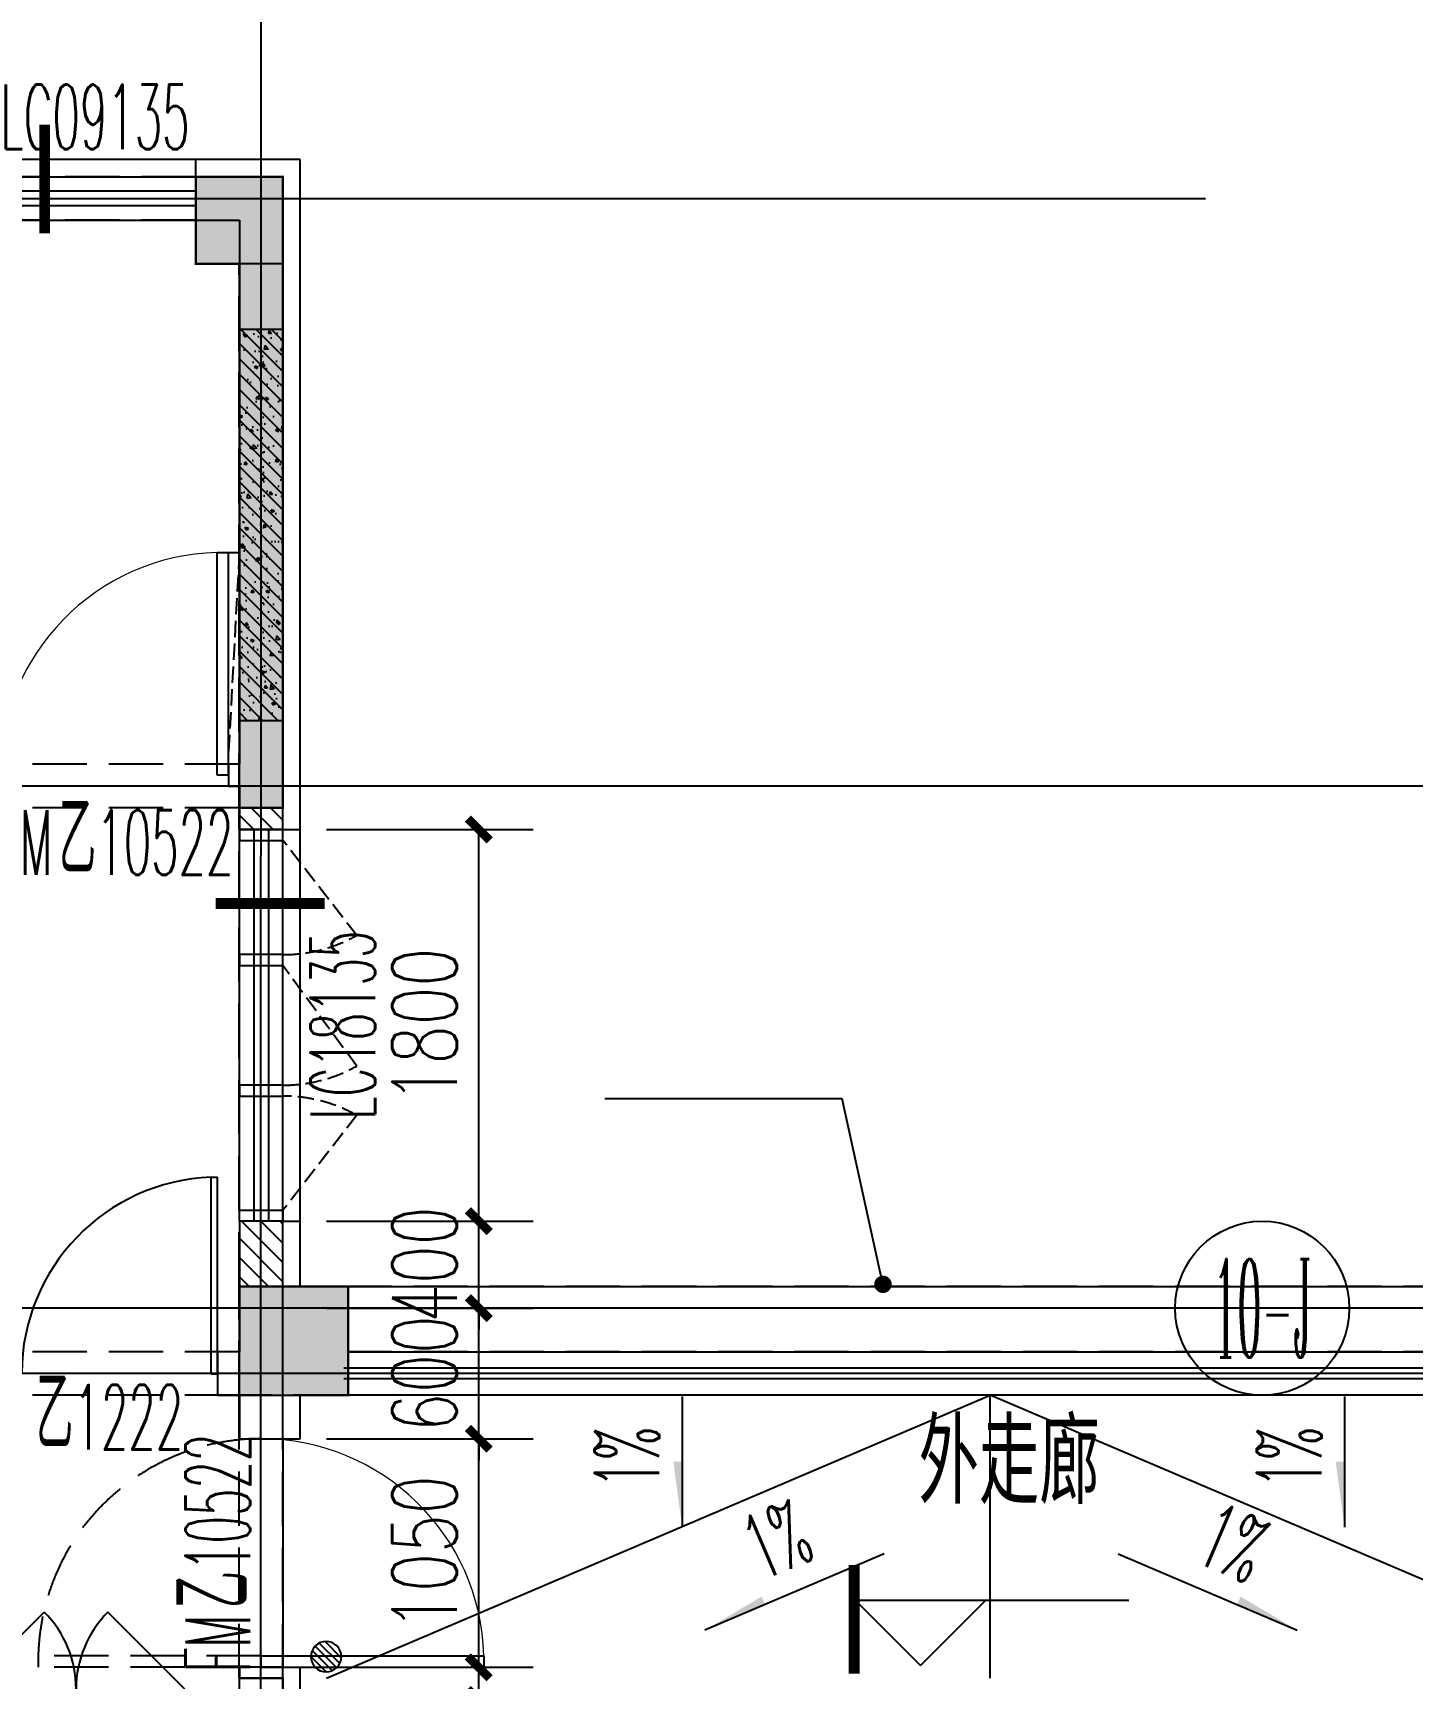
# Model space of a CAD drawing. Header units: millimetres. Extents: x 815519 to 890079, y 147095 to 251022.
# Drawn here: x 864531 to 870868, y 163096 to 170657 of the extents above; entities that cross this region are included whole.
import ezdxf
from ezdxf.enums import TextEntityAlignment as Align

# ---------------------------------------------------------------- set-up
doc = ezdxf.new("R2010")
doc.units = ezdxf.units.MM
doc.header["$LTSCALE"] = 1000
doc.linetypes.add('DASH', pattern=[0.35, 0.25, -0.1])
doc.linetypes.add('DOTE', pattern=[61.468, 50.8, -5.08, 0.508, -5.08])
doc.layers.get('Defpoints').update_dxf_attribs({"color": 1})
for name, color, linetype in [('A-WIND（门窗）', 155, 'Continuous'), ('AXIS', 3, 'Continuous'), ('AXIS_TEXT', 7, 'Continuous'), ('COLUMN', 9, 'Continuous'), ('DIM_ELEV', 3, 'Continuous'), ('DIM_IDEN', 3, 'Continuous'), ('DIM_LEAD', 3, 'Continuous'), ('DIM_SYMB', 3, 'Continuous'), ('DOOR_FIRE', 4, 'Continuous'), ('DOOR_FIRE_TEXT', 7, 'Continuous'), ('EQUIP_地漏', 7, 'Continuous'), ('EQUIP_消火栓', 7, 'Continuous'), ('HANDRAIL', 3, 'Continuous'), ('PC_预制外墙', 11, 'Continuous'), ('PC_预制外墙填充', 252, 'Continuous'), ('PUB_DIM', 3, 'Continuous'), ('PUB_HATCH', 8, 'Continuous'), ('PUB_TEXT', 7, 'Continuous'), ('SURFACE', 6, 'Continuous'), ('VPIPE-消防', 1, 'Continuous'), ('WALL', 2, 'Continuous'), ('WINDOW', 4, 'Continuous'), ('WINDOW_TEXT', 7, 'Continuous'), ('屋面索引', 6, 'Continuous'), ('总内隔墙', 30, 'Continuous'), ('柱', 2, 'Continuous'), ('梁虚线', 134, 'DASH'), ('看线', 163, 'Continuous'), ('砼墙', 3, 'Continuous'), ('面积框', 6, 'Continuous')]:
    doc.layers.add(name, color=color, linetype=linetype)
doc.layers.add('DOTE', color=1, linetype='DOTE', plot=False)
doc.styles.add('_TCH_AXIS', font='COMPLEX', dxfattribs={"bigfont": 'GBCBIG'})
doc.styles.add('_TCH_DIM', font='SIMPLEX.shx', dxfattribs={"width": 0.71, "bigfont": 'GBCBIG.shx'})
doc.styles.add('_TCH_DIM_T3', font='SIMPLEX.shx', dxfattribs={"width": 0.7, "bigfont": 'GBCBIG.shx'})
doc.styles.add('_TCH_LABEL', font='COMPLEX', dxfattribs={"bigfont": 'GBCBIG'})
doc.styles.add('_TCH_WINDOW', font='SIMPLEX', dxfattribs={"height": 3.5, "bigfont": 'GBCBIG'})
doc.styles.add('COMPLEX', font='COMPLEX')
doc.dimstyles.new('_TCH_ARCH&&100', dxfattribs={"dimtxt": 297.5, "dimasz": 100, "dimexe": 250, "dimexo": 300, "dimgap": 100, "dimtad": 1, "dimdec": 0, "dimzin": 0, "dimdsep": 46, "dimtxsty": '_TCH_DIM_T3', "dimblk": 'ARCHTICK', "dimcen": 0.09, "dimclrt": 7, "dimazin": 2, "dimtfac": 1, "dimtdec": 0, "dimtix": 1, "dimtmove": 2, "dimatfit": 3, "dimfxl": 1, "dimtolj": 1, "dimtzin": 0, "dimarcsym": 0})

# ---------------------------------------------------------------- blocks, each defined once
blk = doc.blocks.new('_AXISO')
blk.add_circle((0, 0), 0.5)
at = {"layer": 'AXIS_TEXT', "style": 'COMPLEX', "width": 1.041667}
blk.add_attdef('A', text='', height=0.56, dxfattribs=at).set_placement((-0.25, -0.28), (0.25, -0.28), align=Align.FIT)
blk = doc.blocks.new('10#标准层轴网')
at = {"layer": 'AXIS'}
blk.add_line((-317073.1, 356750), (-319373.1, 356750), dxfattribs=at)
at = {"layer": 'DOTE'}
for p, q in [((-324373.7, 354150), (-324373.1, 365950)), ((-370833.1, 361850), (-303473.1, 361850)), ((-303473.1, 359150), (-329473.1, 359150)), ((-311973.1, 356750), (-329473.1, 356750)), ((-303473.1, 356450), (-330273.1, 356450))]:
    blk.add_line(p, q, dxfattribs=at)
at = {"layer": 'AXIS'}
ref = blk.add_blockref('_AXISO', (-319773.1, 356750), dxfattribs=dict(at, xscale=800, yscale=800, zscale=800))
ref.add_attrib('A', '10-J', dxfattribs={"layer": 'AXIS_TEXT', "height": 452.55, "style": '_TCH_AXIS', "width": 0.291667}).set_placement((-319999.3, 356523.7), (-319546.8, 356523.7), align=Align.FIT)
blk = doc.blocks.new('$DorLib2D$00000001')
for p, q in [((0.45, 0.975), (0.5, 0.975)), ((0.45, 0), (0.45, 0.975)), ((0.5, 0), (0.5, 0.975)), ((0.5, 0), (0.45, 0))]:
    blk.add_line(p, q)
at = {"lineweight": 13}
blk.add_arc((0.475, 0), 0.975, 91.46928, 180, dxfattribs=at)
blk = doc.blocks.new('$TCHSYS$WIN2D')
for p, q in [((-0.5, 0.5), (0.5, 0.5)), ((0.5, 0.1667), (-0.5, 0.1667)), ((0.5, -0.1667), (-0.5, -0.1667)), ((-0.5, -0.5), (0.5, -0.5))]:
    blk.add_line(p, q)
blk = doc.blocks.new('$DorLib2D$00000225')
at = {"color": 0}
for p, q in [((0.475, -0.0014), (0.475, 0.7521)), ((0.475, 0.7521), (0.5, 0.7521)), ((0.5, -0.0014), (0.5, 0.7521)), ((-0.5, 0), (-0.5, 0.252)), ((-0.475, 0.252), (-0.5, 0.252)), ((-0.475, 0), (-0.475, 0.252)), ((-0.475, 0), (-0.5, 0)), ((0.475, -0.0014), (0.5, -0.0014))]:
    blk.add_line(p, q, dxfattribs=at)
for centre, radius, start, end in [((0.5046, -0.0019), 0.7546, 92.24927, 179.72377), ((-0.5008, 0.0026), 0.2508, 359.78987, 84.09744)]:
    blk.add_arc(centre, radius, start, end, dxfattribs=at)
blk = doc.blocks.new('$DorLib2D$00000116')
at = {"color": 0}
for p, q in [((-0.5, 0), (-0.1464, 0.3536)), ((0.5, 0), (0.1464, 0.3536))]:
    blk.add_line(p, q, dxfattribs=at)
for centre, start, end in [((-0.5, 0), 0, 45), ((0.5, 0), 135, 180)]:
    blk.add_arc(centre, 0.5, start, end, dxfattribs=at)
blk = doc.blocks.new('10#-2单元-3C左侧楼梯间')
at = {"layer": 'A-WIND（门窗）', "linetype": 'DASH', "ltscale": 0.3}
for p, q in [((-196730.9, 484912.6), (-197070, 485350)), ((-196730.9, 484312.6), (-197070, 484775)), ((-196730.9, 484087.4), (-197070, 483650))]:
    blk.add_line(p, q, dxfattribs=at)
at = {"layer": 'A-WIND（门窗）'}
for points in [[(-197070, 485400), (-197270, 485400), (-197270, 485350), (-197070, 485350)], [(-197070, 484825), (-197270, 484825), (-197270, 484775), (-197070, 484775)], [(-197070, 484225), (-197270, 484225), (-197270, 484175), (-197070, 484175)], [(-197070, 483600), (-197270, 483600), (-197270, 483650), (-197070, 483650)]]:
    blk.add_lwpolyline(points, close=True, dxfattribs=at)
at = {"layer": 'A-WIND（门窗）', "linetype": 'DASH', "ltscale": 0.3}
for centre, start, end in [((-197070, 485525), 270, 298.97681), ((-197070, 484925), 270, 298.97681), ((-197070, 483475), 61.02304, 90)]:
    blk.add_arc(centre, 700, start, end, dxfattribs=at)
at = {"layer": 'DOOR_FIRE'}
blk.add_line((-197070, 482600), (-197070, 481550), dxfattribs=at)
at = {"layer": 'SURFACE'}
for p, q in [((-196990, 488480), (-202150, 488480)), ((-197470, 488400), (-197470, 488480)), ((-196990, 483300), (-196990, 488480)), ((-197069.8, 485400), (-196990, 485400)), ((-197069.8, 485400), (-196990, 485400)), ((-197070, 483600), (-196990, 483600)), ((-196990, 482600), (-196990, 482800)), ((-197070, 482600), (-196990, 482600)), ((-197070, 481550), (-196990, 481550)), ((-196990, 480420), (-196990, 481550))]:
    blk.add_line(p, q, dxfattribs=at)
at = {"layer": 'WALL'}
for p, q in [((-197070, 488400), (-197470, 488400)), ((-197470, 488400), (-197470, 488200)), ((-197070, 488400), (-197070, 485600)), ((-197470, 488200), (-197270, 488200)), ((-197270, 488200), (-197270, 485700)), ((-197270, 485700), (-197320, 485700)), ((-197320, 485700), (-197320, 485600)), ((-197320, 485600), (-197270, 485600)), ((-197270, 485600), (-197270, 485400)), ((-197070, 485400), (-197070, 485600)), ((-197270, 485400), (-197070, 485400)), ((-197070, 483600), (-197270, 483600)), ((-197270, 483600), (-197270, 483000)), ((-197070, 482900), (-197070, 483600)), ((-197270, 483000), (-197370, 483000)), ((-197370, 483000), (-197370, 482800)), ((-197070, 482600), (-197070, 482900)), ((-197370, 482800), (-197270, 482800)), ((-197270, 482800), (-197270, 482600)), ((-197270, 482600), (-197070, 482600)), ((-197070, 481550), (-197270, 481550)), ((-197270, 481550), (-197270, 481500)), ((-197070, 481400), (-197070, 481550))]:
    blk.add_line(p, q, dxfattribs=at)
at = {"layer": 'DOOR_FIRE'}
for name, p, xscale, yscale, zscale in [('$DorLib2D$00000001', (-197845, 485650), 1050, 1050, 100), ('$DorLib2D$00000225', (-197970, 482900), 1200, 1200, 200)]:
    blk.add_blockref(name, p, dxfattribs=dict(at, xscale=xscale, yscale=yscale, zscale=zscale))
for name, p, xscale, yscale, zscale, rotation in [('$DorLib2D$00000001', (-197170, 482075), 1050, 1050, 200, 270), ('$DorLib2D$00000116', (-198020, 481450), -1000, -1000, 100, 180)]:
    blk.add_blockref(name, p, dxfattribs=dict(at, xscale=xscale, yscale=yscale, zscale=zscale, rotation=rotation))
at = {"layer": 'WINDOW'}
ref = blk.add_blockref('$TCHSYS$WIN2D', (-197920, 488300), dxfattribs=dict(at, xscale=900, yscale=-200, zscale=900))
ref.add_attrib('A', 'LC09135', (-198368, 488526.2), dxfattribs={"layer": 'WINDOW_TEXT', "height": 297.5, "style": '_TCH_WINDOW', "width": 0.494118})
ref = blk.add_blockref('$TCHSYS$WIN2D', (-197170, 484500), dxfattribs=dict(at, xscale=-1800, yscale=-200, zscale=-1800, rotation=270))
ref.add_attrib('A', 'LC18135', (-196646.3, 484066), dxfattribs={"layer": 'WINDOW_TEXT', "height": 297.5, "rotation": 90, "style": '_TCH_WINDOW', "width": 0.494118})
at = {"layer": 'DOOR_FIRE_TEXT', "style": '_TCH_WINDOW'}
for s, height, width, p in [('乙', 337.6, 0.7, (-198099, 485191.7)), ('FM', 297.5, 0.494118, (-198393, 485191.7)), ('10522', 297.5, 0.494118, (-197927, 485191.7)), ('乙', 337.6, 0.7, (-198204, 482550)), ('1222', 297.5, 0.494118, (-198032, 482550))]:
    blk.add_text(s, height=height, dxfattribs=dict(at, width=width)).set_placement(p)
for s, height, width, p in [('10522', 297.5, 0.494118, (-197220, 481993)), ('乙', 337.6, 0.7, (-197220, 481821)), ('FM', 297.5, 0.494118, (-197220, 481527))]:
    blk.add_text(s, height=height, rotation=90, dxfattribs=dict(at, width=width)).set_placement(p)
blk = doc.blocks.new('10#-剪力墙-初')
at = {"layer": 'PUB_HATCH'}
h = blk.add_hatch(color=256, dxfattribs=at)
h.paths.add_polyline_path([(669612.9, -134300.9), (669412.9, -134300.9), (669412.9, -136800.9), (669612.9, -136800.9)])
h.paths.add_polyline_path([(669412.9, -134300.9), (669812.9, -134300.9), (669812.9, -133900.9), (669412.9, -133900.9)], flags=16)
blk.add_hatch(color=256, dxfattribs=at).paths.add_polyline_path([(669612.9, -139500.9), (669612.9, -139000.9), (669112.9, -139000.9), (669112.9, -139500.9)])
at = {"layer": '柱', "color": 6, "ltscale": 1, "const_width": 10}
blk.add_lwpolyline([(669612.9, -134300.9), (669812.9, -134300.9), (669812.9, -133900.9), (669412.9, -133900.9), (669412.9, -134300.9)], dxfattribs=at)
blk.add_lwpolyline([(669612.9, -139500.9), (669612.9, -139000.9), (669112.9, -139000.9), (669112.9, -139500.9)], close=True, dxfattribs=at)
at = {"layer": '砼墙', "color": 5, "ltscale": 1, "const_width": 10}
for points in [[(669812.9, -134100.9), (669812.9, -133900.9), (669412.9, -133900.9), (669412.9, -136800.9), (669612.9, -136800.9), (669612.9, -134300.9)], [(673812.9, -141800.9), (673812.9, -141800.9), (673812.9, -141800.9), (673812.9, -141800.9), (669412.9, -141800.9), (669412.9, -140800.9), (669612.9, -140800.9), (669612.9, -141600.9), (672912.9, -141600.9), (672912.9, -141600.9), (673812.9, -141600.9), (673812.9, -141800.9)]]:
    blk.add_lwpolyline(points, dxfattribs=at)
blk = doc.blocks.new('_ArchTick')
at = {"color": 0, "linetype": 'ByBlock', "const_width": 0.4}
blk.add_lwpolyline([(-0.5, -0.5), (0.5, 0.5)], dxfattribs=at)
blk = doc.blocks.new('*D953')
at = {"layer": 'Defpoints', "color": 0, "transparency": 16777216}
for p in [(-197170, 549800), (-196170, 549800), (-197170, 548000)]:
    blk.add_point(p, dxfattribs=at)
at = {"layer": 'PUB_DIM', "color": 0, "lineweight": -2, "transparency": 16777216}
for p, q in [((-196870, 549800), (-195920, 549800)), ((-196170, 548000), (-196170, 549800)), ((-196870, 548000), (-195920, 548000))]:
    blk.add_line(p, q, dxfattribs=at)
at = {"layer": 'PUB_DIM', "color": 0, "lineweight": -2, "transparency": 16777216, "xscale": 100, "yscale": 100, "zscale": 100}
for p, rotation in [((-196170, 549800), 89.99921836646146), ((-196170, 548000), 269.9992183664615)]:
    blk.add_blockref('_ArchTick', p, dxfattribs=dict(at, rotation=rotation))
at = {"layer": 'PUB_DIM', "color": 7, "transparency": 16777216, "insert": (-196418.8, 548900), "char_height": 297.5, "attachment_point": 5, "rotation": 89.99922, "style": '_TCH_DIM_T3'}
blk.add_mtext('\\A1;1800', dxfattribs=at)
blk = doc.blocks.new('*D954')
at = {"layer": 'Defpoints', "color": 0, "transparency": 16777216}
for p in [(-197170, 548000), (-196170, 548000), (-197170, 547600)]:
    blk.add_point(p, dxfattribs=at)
at = {"layer": 'PUB_DIM', "color": 0, "lineweight": -2, "transparency": 16777216}
for p, q in [((-196170, 548000), (-196170, 548100)), ((-196870, 548000), (-195920, 548000)), ((-196170, 547600), (-196170, 548000)), ((-196870, 547600), (-195920, 547599.9)), ((-196170, 547600), (-196170, 547500))]:
    blk.add_line(p, q, dxfattribs=at)
at = {"layer": 'PUB_DIM', "color": 0, "lineweight": -2, "transparency": 16777216, "xscale": 100, "yscale": 100, "zscale": 100}
for p, rotation in [((-196170, 548000), 269.9992183664625), ((-196170, 547600), 89.99921836646251)]:
    blk.add_blockref('_ArchTick', p, dxfattribs=dict(at, rotation=rotation))
at = {"layer": 'PUB_DIM', "color": 7, "transparency": 16777216, "insert": (-196418.8, 547800), "char_height": 297.5, "attachment_point": 5, "rotation": 89.99922, "style": '_TCH_DIM_T3'}
blk.add_mtext('\\A1;400', dxfattribs=at)
blk = doc.blocks.new('*D955')
at = {"layer": 'Defpoints', "color": 0, "transparency": 16777216}
for p in [(-197170, 547600), (-196170, 547600), (-197170, 547000)]:
    blk.add_point(p, dxfattribs=at)
at = {"layer": 'PUB_DIM', "color": 0, "lineweight": -2, "transparency": 16777216}
for p, q in [((-196170, 547600), (-196170, 547700)), ((-196870, 547600), (-195920, 547599.9)), ((-196170, 547000), (-196170, 547600)), ((-196870, 547000), (-195920, 547000)), ((-196170, 547000), (-196170, 546900))]:
    blk.add_line(p, q, dxfattribs=at)
at = {"layer": 'PUB_DIM', "color": 0, "lineweight": -2, "transparency": 16777216, "xscale": 100, "yscale": 100, "zscale": 100}
for p, rotation in [((-196170, 547600), 269.999218366462), ((-196170, 547000), 89.99921836646202)]:
    blk.add_blockref('_ArchTick', p, dxfattribs=dict(at, rotation=rotation))
at = {"layer": 'PUB_DIM', "color": 7, "transparency": 16777216, "insert": (-196418.8, 547300), "char_height": 297.5, "attachment_point": 5, "rotation": 89.99922, "style": '_TCH_DIM_T3'}
blk.add_mtext('\\A1;600', dxfattribs=at)
blk = doc.blocks.new('*D956')
at = {"layer": 'Defpoints', "color": 0, "transparency": 16777216}
for p in [(-197170, 547000), (-196170, 547000), (-197170.1, 545950)]:
    blk.add_point(p, dxfattribs=at)
at = {"layer": 'PUB_DIM', "color": 0, "lineweight": -2, "transparency": 16777216}
for p, q in [((-196870, 547000), (-195920, 547000)), ((-196170.1, 545950), (-196170, 547000)), ((-196870.1, 545950), (-195920.1, 545950))]:
    blk.add_line(p, q, dxfattribs=at)
at = {"layer": 'PUB_DIM', "color": 0, "lineweight": -2, "transparency": 16777216, "xscale": 100, "yscale": 100, "zscale": 100}
for p, rotation in [((-196170, 547000), 89.9992183664607), ((-196170.1, 545950), 269.9992183664607)]:
    blk.add_blockref('_ArchTick', p, dxfattribs=dict(at, rotation=rotation))
at = {"layer": 'PUB_DIM', "color": 7, "transparency": 16777216, "insert": (-196418.8, 546475), "char_height": 297.5, "attachment_point": 5, "rotation": 89.99922, "style": '_TCH_DIM_T3'}
blk.add_mtext('\\A1;1050', dxfattribs=at)
blk = doc.blocks.new('*D957')
at = {"layer": 'Defpoints', "color": 0, "transparency": 16777216}
for p in [(-197170.1, 545950), (-196170.1, 545950), (-197170.1, 545800)]:
    blk.add_point(p, dxfattribs=at)
at = {"layer": 'PUB_DIM', "color": 0, "lineweight": -2, "transparency": 16777216}
for p, q in [((-196170.1, 545950), (-196170.1, 546050)), ((-196870.1, 545950), (-195920.1, 545950)), ((-196170.1, 545800), (-196170.1, 545950)), ((-196870.1, 545800), (-195920.1, 545800)), ((-196170.1, 545800), (-196170.1, 545700))]:
    blk.add_line(p, q, dxfattribs=at)
at = {"layer": 'PUB_DIM', "color": 0, "lineweight": -2, "transparency": 16777216, "xscale": 100, "yscale": 100, "zscale": 100}
for p, rotation in [((-196170.1, 545950), 269.9992183664615), ((-196170.1, 545800), 89.99921836646155)]:
    blk.add_blockref('_ArchTick', p, dxfattribs=dict(at, rotation=rotation))
at = {"layer": 'PUB_DIM', "color": 7, "transparency": 16777216, "insert": (-195895.1, 545522.5), "char_height": 297.5, "attachment_point": 5, "rotation": 89.99922, "style": '_TCH_DIM_T3'}
blk.add_mtext('\\A1;150', dxfattribs=at)
blk = doc.blocks.new('地漏')
h = blk.add_hatch()
h.set_pattern_fill('LINE', color=13, scale=25, angle=45, style=0)
h.set_pattern_definition([(45, (0, 0), (-16.83798023, 16.83798023), [])])
edge = h.paths.add_edge_path()
edge.add_arc((6430372.7, -196010.6), 70, 0, 360)
at = {"color": 13}
blk.add_line((6430410.5, -195951.9), (6430411.9, -195953.3), dxfattribs=at)
blk.add_circle((6430372.7, -196010.6), 70)
blk = doc.blocks.new('10#楼-外廊雨水')
at = {"layer": 'DIM_SYMB'}
for points in [[(-195235.6, 417794.5), (-195235.6, 418094.5), (-195275.6, 418094.5)], [(-192192.4, 417794.5), (-192192.4, 418094.5), (-192232.4, 418094.5)], [(-195130.7, 417320.3), (-194854.7, 417437.9), (-194870.4, 417474.7)], [(-192409, 417320.3), (-192684.9, 417437.9), (-192669.3, 417474.7)]]:
    blk.add_hatch(color=256, dxfattribs=at).paths.add_polyline_path(points)
for points in [[(-195235.6, 418394.5), (-195235.6, 417794.5)], [(-192192.4, 418394.5), (-192192.4, 417794.5)], [(-194307.2, 417671.3), (-195130.7, 417320.3)], [(-193232.5, 417671.3), (-192409, 417320.3)]]:
    blk.add_lwpolyline(points, dxfattribs=at)
at = {"layer": 'HANDRAIL'}
for p in [(-196869.8, 417100.3), (-193819.8, 417100.3), (-190769.8, 417100.3)]:
    blk.add_line(p, (-193819.8, 418400), dxfattribs=at)
at = {"layer": 'EQUIP_地漏', "xscale": -1, "rotation": 180}
blk.add_blockref('地漏', (-6627244, 221188.2, -400), dxfattribs=at)
at = {"layer": 'PUB_TEXT', "style": '_TCH_LABEL'}
blk.add_text('外走廊', height=385.82, dxfattribs=at).set_placement((-194149.5, 417900.8))
at = {"layer": 'PUB_TEXT', "style": '_TCH_DIM', "width": 0.501176}
for rotation, p in [(90, (-195340.6, 417973.8)), (89.99856, (-192297.4, 417973.8)), (23.08503, (-194871.1, 417545.1)), (336.91353, (-192890.6, 417639.7))]:
    blk.add_text('1%%%', height=297.5, rotation=rotation, dxfattribs=at).set_placement(p)
blk = doc.blocks.new('$TwtSys$00000434')
for p, q in [((-0.5, 0.5), (-0.5, -0.5)), ((-0.5, -0.5), (0.5, 0.5)), ((0.5, 0.5), (-0.5, 0.5)), ((0.5, -0.5), (0.5, 0.5)), ((-0.5, -0.5), (0.5, -0.5))]:
    blk.add_line(p, q)
blk.add_solid([(0.5, -0.5), (0.5, 0.5), (-0.5, -0.5)])
blk = doc.blocks.new('10#-消火栓')
at = {"layer": 'VPIPE-消防', "linetype": 'Continuous'}
for centre in [(-236254.1, 973964.6), (-223994.1, 973964.6)]:
    blk.add_circle(centre, 50, dxfattribs=at)
at = {"layer": 'EQUIP_消火栓', "yscale": 160, "zscale": 650}
for p, xscale in [((-235779.1, 973776.9), 650), ((-224469.1, 973776.9), -650)]:
    blk.add_blockref('$TwtSys$00000434', p, dxfattribs=dict(at, xscale=xscale))
blk = doc.blocks.new('门虚线')
at = {"layer": 'PUB_HATCH', "linetype": 'DASH'}
for p, q in [((-158819.9, 425028.4), (-158819.9, 424975.9)), ((-157796.2, 425028.4), (-158819.9, 425028.4)), ((-157796.2, 424975.9), (-157796.2, 425028.4)), ((-157796.2, 424975.9), (-158819.9, 424975.9))]:
    blk.add_line(p, q, dxfattribs=at)
blk.add_arc((-157796.2, 425002.2), 1023.8, 90, 178.53072, dxfattribs=at)
blk = doc.blocks.new('10#-门疏散线')
blk.add_blockref('门虚线', (-39374.4, -7825.9))
at = {"xscale": -1}
blk.add_blockref('门虚线', (-347666.2, -7825.9), dxfattribs=at)
blk = doc.blocks.new('DAAB')
at = {"layer": '梁虚线', "ltscale": 1}
for p, q in [((232817.7, -663615.6), (234617.7, -663615.3)), ((232817.7, -663815.6), (234617.7, -663815.3)), ((232617.7, -666315.6), (235117.7, -666315.6)), ((232417.7, -668715.6), (232417.7, -666515.6)), ((232617.7, -668715.6), (232617.7, -666515.6)), ((232617.7, -666515.6), (235117.7, -666515.6)), ((225617.7, -669015.6), (232117.7, -669015.6)), ((232617.7, -669015.6), (235117.7, -669015.6)), ((225617.7, -669215.6), (232117.7, -669215.6)), ((232417.7, -670515.6), (232417.7, -669215.6)), ((232617.7, -670515.6), (232617.7, -669215.6)), ((232617.7, -669215.6), (235117.7, -669215.6))]:
    blk.add_line(p, q, dxfattribs=at)
for points in [[(232417.7, -664015.6), (232817.7, -664015.6), (232817.7, -663615.6), (232417.7, -663615.6)], [(232617.7, -669215.6), (232617.7, -668715.6), (232117.7, -668715.6), (232117.7, -669215.6)]]:
    blk.add_lwpolyline(points, close=True, dxfattribs=at)
for points in [[(232417.7, -666515.6), (232417.7, -664015.6)], [(232617.7, -666515.6), (232617.7, -664015.6)], [(232617.7, -666515.6), (232417.7, -666515.6)], [(225617.7, -668715.6), (232117.7, -668715.6)]]:
    blk.add_lwpolyline(points, dxfattribs=at)
blk = doc.blocks.new('10#-标准层-装备式')
at = {"layer": 'PC_预制外墙填充'}
h = blk.add_hatch(dxfattribs=at)
h.set_pattern_fill('ANSI31', color=256, scale=500, style=0)
h.set_pattern_definition([(45, (-572752.71, 434421.08), (-44.194174, 44.194174), [])])
h.paths.add_polyline_path([(198313.5, 539000), (198513.5, 539000), (198513.5, 539600), (198313.5, 539600)])
h.paths.add_polyline_path([(195313.5, 539000), (195113.5, 539000), (195113.5, 539600), (195313.5, 539600)])
h.paths.add_polyline_path([(188313.5, 537000), (188113.5, 537000), (188113.5, 536400), (188313.5, 536400)])
h.paths.add_polyline_path([(183313.5, 536400), (183113.5, 536400), (183113.5, 537000), (183313.5, 537000)])
h.paths.add_polyline_path([(181513.5, 536400), (181513.5, 537000)])
h.paths.add_polyline_path([(181713.5, 537000), (181513.5, 537000), (181513.5, 536400), (181713.5, 536400)])
h.paths.add_polyline_path([(176713.5, 536400), (176513.5, 536400), (176513.5, 537000), (176713.5, 537000)])
h.paths.add_polyline_path([(169313.5, 538000), (169513.5, 538000), (169513.5, 538800), (169313.5, 538800)])
h.paths.add_polyline_path([(165813.5, 538000), (166013.5, 538000), (166013.5, 538800), (165813.5, 538800)])
h.paths.add_polyline_path([(166513.5, 547200), (165813.5, 547200), (165813.5, 547400), (166513.5, 547400)])
h.paths.add_polyline_path([(185513.5, 543700), (185713.5, 543700), (185713.5, 543000), (185513.5, 543000)])
h.paths.add_polyline_path([(179313.5, 543000), (179113.5, 543000), (179113.5, 543700), (179313.5, 543700)])
h.paths.add_polyline_path([(198313.5, 543000), (198513.5, 543000), (198513.5, 541500), (198313.5, 541500)])
h.paths.add_polyline_path([(197613.5, 539000), (197613.5, 538800), (198513.5, 538800), (198513.5, 539000)])
h.paths.add_polyline_path([(196113.5, 538800), (196113.5, 539000), (195113.5, 539000), (195113.5, 538800)])
h.paths.add_polyline_path([(194813.5, 550500), (194813.5, 550700), (194163.5, 550700), (194163.5, 550500)])
h.paths.add_polyline_path([(193013.5, 550700), (193013.5, 550500), (193763.5, 550500), (193763.5, 550700)])
h.paths.add_polyline_path([(191513.5, 550500), (191513.5, 550700), (191013.5, 550700), (191013.5, 550500)])
h.paths.add_polyline_path([(187013.5, 552800.3), (187013.5, 552600), (187913.5, 552600), (187913.5, 552800.3)])
h.paths.add_polyline_path([(185713.5, 549800), (185913.5, 549800), (185913.5, 549900), (185713.5, 549900)])
h.paths.add_polyline_path([(185913.5, 548000), (185713.5, 548000), (185713.5, 547700), (185913.5, 547700)])
h.paths.add_polyline_path([(187213.5, 544400), (187413.5, 544400), (187413.5, 544900), (187213.5, 544900)])
h.paths.add_polyline_path([(187413.5, 543798.4), (187213.5, 543798.4), (187213.5, 543700), (187413.5, 543700)])
h.paths.add_polyline_path([(186313.5, 542800), (186313.5, 543000), (185713.5, 543000), (185713.5, 542800)])
h.paths.add_polyline_path([(186913.5, 543000), (186913.5, 542800), (187013.5, 542800), (187013.5, 543000)])
h.paths.add_polyline_path([(183413.5, 543500), (183413.5, 543700), (183213.5, 543700), (183213.5, 543500)])
h.paths.add_polyline_path([(184613.5, 543700), (184613.5, 543500), (185513.5, 543500), (185513.5, 543700)])
h.paths.add_polyline_path([(181413.5, 543700), (181413.5, 543500), (181613.5, 543500), (181613.5, 543700)])
h.paths.add_polyline_path([(180213.5, 543500), (180213.5, 543700), (179313.5, 543700), (179313.5, 543500)])
h.paths.add_polyline_path([(178513.5, 543000), (178513.5, 542800), (179113.5, 542800), (179113.5, 543000)])
h.paths.add_polyline_path([(177913.5, 542800), (177913.5, 543000), (177813.5, 543000), (177813.5, 542800)])
h.paths.add_polyline_path([(177413.5, 544400), (177613.5, 544400), (177613.5, 544900), (177413.5, 544900)])
h.paths.add_polyline_path([(177613.5, 543800), (177413.5, 543800), (177413.5, 543700), (177613.5, 543700)])
h.paths.add_polyline_path([(178413.5, 549800), (178613.5, 549800), (178613.5, 549900), (178413.5, 549900)])
h.paths.add_polyline_path([(178613.5, 547800), (178413.5, 547800), (178413.5, 547700), (178613.5, 547700)])
h.paths.add_polyline_path([(177313.5, 552600), (177313.5, 552800), (176413.5, 552800), (176413.5, 552600)])
h.paths.add_polyline_path([(172713.5, 550900), (172713.5, 550700), (173613.5, 550700), (173613.5, 550900)])
h.paths.add_polyline_path([(172063.5, 550700), (172063.5, 550900), (171863.5, 550900), (171863.5, 550700)])
h.paths.add_polyline_path([(170763.5, 550600), (170763.5, 550400), (171213.5, 550400), (171213.5, 550600)])
h.paths.add_polyline_path([(168863.5, 550600), (168863.5, 550400), (170163.5, 550400), (170163.5, 550600)])
h.paths.add_polyline_path([(167363.5, 550400), (167363.5, 550600), (167163.5, 550600), (167163.5, 550400)])
h.paths.add_polyline_path([(165813.5, 547000), (166013.5, 547000), (166013.5, 547200), (165813.5, 547200)])
h.paths.add_polyline_path([(166013.5, 545500), (165813.5, 545500), (165813.5, 544700), (166013.5, 544700)])
h.paths.add_polyline_path([(165813.5, 544350), (166013.5, 544350), (166013.5, 544500.1), (165813.5, 544500.1)])
h.paths.add_polyline_path([(166013.5, 543750), (165813.5, 543750), (165813.5, 542800), (166013.5, 542800)])
h.paths.add_polyline_path([(168513.5, 538200), (168513.5, 538000), (169313.5, 538000), (169313.5, 538200)])
h.paths.add_polyline_path([(166713.5, 538000), (166713.5, 538200), (166013.5, 538200), (166013.5, 538000)])
h.paths.add_polyline_path([(172213.5, 539000), (172213.5, 538800), (172413.5, 538800), (172413.5, 539000)])
h.paths.add_polyline_path([(170213.5, 538800), (170213.5, 539000), (170013.5, 539000), (170013.5, 538800)])
h.paths.add_polyline_path([(175813.5, 537200), (175813.5, 537000), (176013.5, 537000), (176013.5, 537200)])
h.paths.add_polyline_path([(173813.5, 537000), (173813.5, 537200), (173613.5, 537200), (173613.5, 537000)])
h.paths.add_polyline_path([(177513.5, 536200), (177513.5, 536400), (176513.5, 536400), (176513.5, 536200)])
h.paths.add_polyline_path([(181163.5, 536400), (181163.5, 536200), (181713.5, 536200), (181713.5, 536400)])
h.paths.add_polyline_path([(179663.5, 536200), (179663.5, 536400), (179013.5, 536400), (179013.5, 536200)])
h.paths.add_polyline_path([(183663.5, 536200), (183663.5, 536400), (183113.5, 536400), (183113.5, 536200)])
h.paths.add_polyline_path([(187313.5, 536400), (187313.5, 536200), (188313.5, 536200), (188313.5, 536400)])
h.paths.add_polyline_path([(185813.5, 536200), (185813.5, 536400), (185163.5, 536400), (185163.5, 536200)])
h.paths.add_polyline_path([(191013.5, 537200), (191013.5, 537000), (191213.5, 537000), (191213.5, 537200)])
h.paths.add_polyline_path([(189013.5, 537000), (189013.5, 537200), (188813.5, 537200), (188813.5, 537000)])
h.paths.add_polyline_path([(194413.5, 539800), (194413.5, 539600), (194613.5, 539600), (194613.5, 539800)])
h.paths.add_polyline_path([(192413.3, 539600), (192413.3, 539800), (192213.5, 539800), (192213.5, 539600)])
h.paths.add_polyline_path([(197613.5, 545900), (197413.5, 545900), (197413.5, 545000), (197613.5, 545000)])
h.paths.add_polyline_path([(197413.5, 546550), (197613.5, 546550), (197613.5, 547300), (197413.5, 547300)])
at = {"layer": 'PC_预制外墙'}
for points in [[(185913.5, 549800), (185713.5, 549800), (185713.5, 549900), (185913.5, 549900), (185913.5, 549800)], [(185913.5, 548000), (185913.5, 547700), (185713.5, 547700), (185713.5, 548000), (185913.5, 548000)]]:
    blk.add_lwpolyline(points, dxfattribs=at)
blk = doc.blocks.new('10#楼-装配式-标准层')
at = {"layer": 'PUB_HATCH'}
h = blk.add_hatch(dxfattribs=at)
h.set_pattern_fill('钢筋混凝土', color=256, scale=20, style=0)
h.set_pattern_definition([(45, (0, 0), (-35.355339, 35.355339), []), (50, (0, 0), (143.452037, -12.550427), [15, -165]), (355, (0, 0), (-27.750267, 150.438427), [12, -132]), (100.4514, (11.95, -1.05), (115.701876, 137.88791), [12.748038, -140.228422]), (46.1842, (0, 40), (213.44821, -33.103803), [22.5, -247.5]), (96.6356, (17.79, 37.24), (186.93254, 194.823574), [19.12206, -210.3426]), (351.1842, (0, 40), (186.93239, 194.82372), [18, -198]), (21, (20, 30), (119.38141, -80.523778), [15, -165]), (326, (20, 30), (48.663066, 145.03001), [12, -132]), (71.4514, (29.95, 23.29), (168.044526, 64.5061), [12.748038, -140.228422]), (37.5, (0, 0), (2.431971, 66.5787708), [0, -130.4, 0, -134, 0, -132.5]), (7.5, (0, 0), (52.6139075, 78.882342), [0, -76.4, 0, -127.4, 0, -50.5]), (327.5, (-44.6, 0), (106.764487, -4.5109743), [0, -50, 0, -156, 0, -207]), (317.5, (-64.6, 0), (116.637234, 20.020996), [0, -65, 0, -103.6, 0, -147])])
h.paths.add_polyline_path([(185713.5, 552100), (185713.5, 550300), (185913.5, 550300), (185913.5, 552100)])
at = {"layer": 'COLUMN'}
for p, q in [((185713.5, 552100), (185713.5, 550300)), ((185913.5, 552100), (185713.5, 552100)), ((185913.5, 550300), (185913.5, 552100)), ((185713.5, 550300), (185913.5, 550300))]:
    blk.add_line(p, q, dxfattribs=at)
blk = doc.blocks.new('10#-尺寸标注-1')
at = {"layer": 'PUB_DIM'}
for p1, p2, picture, middle in [((-197170, 548000), (-197170, 549800), '*D953', (-196418.8, 548900)), ((-197170, 547600), (-197170, 548000), '*D954', (-196418.8, 547800)), ((-197170, 547000), (-197170, 547600), '*D955', (-196418.8, 547300)), ((-197170.1, 545950), (-197170, 547000), '*D956', (-196418.8, 546475))]:
    dim = blk.add_aligned_dim(p1=p1, p2=p2, distance=-1000, dimstyle='_TCH_ARCH&&100', dxfattribs=at)
    dim.commit()
    dim.dimension.update_dxf_attribs({"geometry": picture, "text_midpoint": middle})
dim = blk.add_linear_dim(base=(-196170.1, 545950), p1=(-197170.1, 545800), p2=(-197170.1, 545950), angle=89.99922, dimstyle='_TCH_ARCH&&100', dxfattribs=at)
dim.commit()
dim.dimension.update_dxf_attribs({"geometry": '*D957', "text_midpoint": (-195895.1, 545522.5), "dimtype": 129})

msp = doc.modelspace()

# ---------------------------------------------------------------- linework, layer by layer
at = {"layer": 'A-WIND（门窗）', "linetype": 'DASH', "ltscale": 0.3}
msp.add_lwpolyline([(865429.5, 168269.2), (865479.5, 168269.2), (865429.5, 167345.4)], dxfattribs=at)
at = {"layer": 'DIM_ELEV'}
for p, q in [((868609, 163153.4), (868309, 163453.4)), ((868309, 163453.4), (869566.5, 163453.4)), ((868609, 163153.4), (868909, 163453.4))]:
    msp.add_line(p, q, dxfattribs=at)
at = {"layer": 'DIM_IDEN', "color": 5, "const_width": 50}
for points in [[(864584.8, 169735.4), (864584.8, 170235.4)], [(865371, 166655.9), (865871, 166655.9)], [(868304, 163115.4), (868304, 163615.4)]]:
    msp.add_lwpolyline(points, dxfattribs=at)
at = {"layer": 'DIM_LEAD'}
for p, q in [((868248.7, 165757.8), (867159.2, 165757.8)), ((868436.7, 164905.3), (868248.7, 165757.8))]:
    msp.add_line(p, q, dxfattribs=at)
at = {"layer": 'DIM_LEAD', "const_width": 40}
msp.add_lwpolyline([(868441, 164885.8, 1), (868432.4, 164924.8, 1)], format="xyb", close=True, dxfattribs=at)
at = {"layer": 'HANDRAIL', "color": 33}
msp.add_line((865979.5, 164895.4), (872479.5, 164895.4), dxfattribs=at)
at = {"layer": 'HANDRAIL'}
for p, q in [((872179.5, 164520.4), (865959.5, 164520.4)), ((872179.5, 164470.4), (865959.5, 164470.4))]:
    msp.add_line(p, q, dxfattribs=at)
at = {"layer": 'HANDRAIL', "color": 33}
msp.add_lwpolyline([(865979.5, 164595.4), (872179.5, 164595.4), (872179.5, 164395.4), (865979.5, 164395.4)], close=True, dxfattribs=at)

# ---------------------------------------------------------------- block references
at = {"xscale": -1}
for name, p in [('10#-剪力墙-初', (1535092.4, 303896.3)), ('10#-消火栓', (639105.3, -809239.6))]:
    msp.add_blockref(name, p, dxfattribs=at)
at = {"xscale": -1, "rotation": 359.9999999999714}
msp.add_blockref('DAAB', (1098097, 833611), dxfattribs=at)
at = {"layer": '屋面索引'}
msp.add_blockref('10#-门疏散线', (1062749.5, -254004.6), dxfattribs=at)
at = {"layer": '总内隔墙', "color": 0, "xscale": -1}
for name in ['10#-标准层-装备式', '10#楼-装配式-标准层']:
    msp.add_blockref(name, (1051393, -382804.6), dxfattribs=at)
at = {"layer": '看线'}
for name, p in [('10#标准层轴网', (1189952.5, -191954.6)), ('10#-2单元-3C左侧楼梯间', (1062749.5, -318404.6))]:
    msp.add_blockref(name, p, dxfattribs=at)
at = {"layer": '面积框'}
for name, p in [('10#-尺寸标注-1', (1062749.5, -382804.6)), ('10#楼-外廊雨水', (1062749.5, -254004.6))]:
    msp.add_blockref(name, p, dxfattribs=at)

doc.saveas('drawing.dxf')
